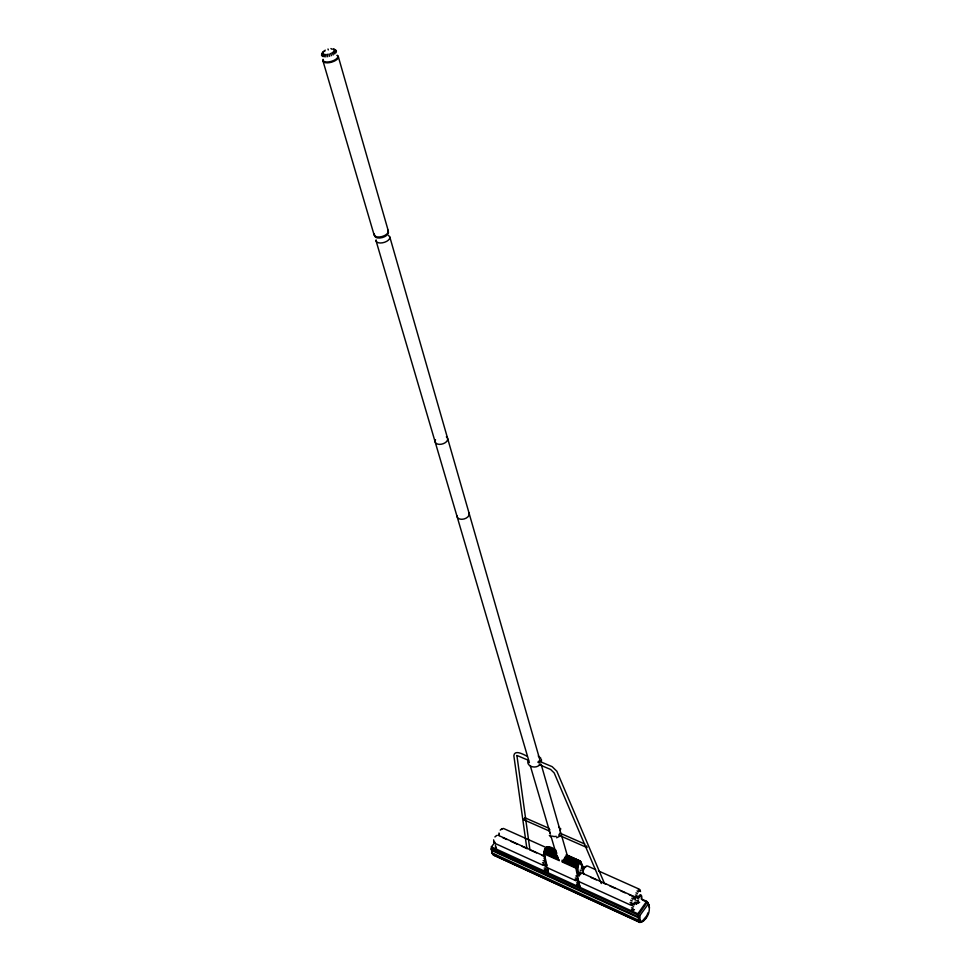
<?xml version="1.0" encoding="UTF-8"?>
<svg xmlns="http://www.w3.org/2000/svg" width="971" height="971" viewBox="0 0 971 971"><rect width="100%" height="100%" fill="white"/><g stroke="black" fill="none" stroke-linecap="round" stroke-linejoin="round"><path stroke-width="1.46" d="M546.855 865.331C542.595 857.684 541.551 839.672 555.278 849.795M584.324 868.705L584.421 867.564M580.039 874.495L580.136 873.354M579.165 876.182C574.152 870.489 580.209 852.247 583.656 869.943M325.831 56.937L326.086 54.4M546.103 866.605L546.224 865.464M547.535 871.339L547.656 870.21M642.256 899.959L647.766 902.435C651.784 909.244 647.73 920.544 639.877 922.45L494.081 855.402L491.921 852.89L491.435 848.096L638.202 915.095L639.646 915.884L640.277 921.115L642.693 921.515M541.442 761.373L541.405 759.468M524.971 819.233L524.789 817.703L548.955 828.299M586.63 845.923L587.067 847.537M547.462 869.591L547.595 868.936M546.03 864.845L546.163 864.19M544.804 850.572L544.318 853.922L546.831 865.173M324.168 56.852L324.812 54.34M528.188 759.783C525.42 766.981 536.842 769.518 540.301 764.068M649.223 906.016L647.766 902.435L646.965 902.629L638.202 915.095L638.7 921.71L639.877 922.45L641.309 921.77M558.24 857.259L544.549 851.118L547.28 846.979L555.497 850.657M322.845 56.512L323.792 54.073M324.678 51.378L325.2 50.128M647.123 914.876L647.997 912.789L648.482 913.238M321.935 55.942L323.088 53.636M549.076 830.836L549.829 829.55M323.234 52.313L324.083 50.856M321.51 55.177L322.773 53.053M641.443 922.159L646.674 915.92M321.595 54.279L322.833 52.361M322.19 53.296L323.282 51.609M639.646 915.884L648.227 904.074M638.202 915.095L637.862 913.772L646.65 901.294L641.127 898.818M639.683 919.61L638.032 919.998L491.921 852.89L491.399 846.858L495.004 842.282M577.175 880.551L577.891 879.726M578.522 885.285L579.238 884.472M577.041 879.884L576.009 880.77L546.831 867.491L546.746 866.12M577.369 885.516L578.4 884.642M559.624 836.286L556.638 837.791M501.182 829.246L502.225 828.591M495.829 836.043L496.861 835.4M544.525 865.185L545.617 864.542M546.151 870.514L547.231 869.882M585.137 866.836L586.266 866.193M579.845 873.997L580.974 873.354M546.212 847.598L547.899 846.724L556.104 850.39M637.146 897.507L638.323 896.876M631.903 904.899L633.092 904.256M638.481 902.896L639.658 902.265M633.262 910.276L634.439 909.645M545.738 847.962L546.637 847.477L556.225 851.761M576.665 884.63L577.891 883.998M579.614 874.058L580.84 873.415M575.305 879.884L576.531 879.24M502.056 829.125L503.427 828.433L546.661 847.768M544.755 864.688L543.347 865.392L494.712 843.265L494.263 841.76M544.974 870.72L546.382 870.028M585.974 866.69L587.419 865.986L595.636 869.664M580.694 873.839L582.139 873.135L634.245 896.634L634.791 898.26M637.51 897.046L636.029 897.762L629.184 894.667M632.267 904.45L630.786 905.154L578.704 881.474L578.194 879.884M637.377 903.151L638.857 902.447M500.223 830.108L500.89 829.78M632.145 910.531L633.638 909.827M643.215 920.86L644.271 920.362M494.846 836.917L495.526 836.601M545.265 848.484L556.966 853.096M584.202 867.758L584.967 867.467M578.898 874.92L579.663 874.628M640.277 921.115L638.7 921.71L492.734 854.589L491.678 851.688M639.258 895.917L638.42 896.197L639.622 897.435M633.189 903.564L634.014 903.297M645.023 918.7L645.861 918.457M542.619 864.493L544.233 864.044M544.245 869.834L545.848 869.385M635.374 896.864L637.037 896.403M636.721 902.265L638.384 901.804M630.118 904.268L631.793 903.807M631.49 909.657L633.153 909.196M639.61 917.158L637.947 917.51L491.69 850.475L491.46 849.322M577.417 867.746L575.779 868.086L562.1 861.92M576.604 882.87L577.854 882.712M575.245 878.112L576.495 877.954M579.566 872.286L580.804 872.14M495.78 855.22L494.081 855.402L493.584 853.91M577.369 867.091L575.706 867.261L562.027 861.107M544.84 849.14L556.383 853.982M639.464 916.551L637.741 916.697L491.423 849.674L491.265 848.727M583.304 868.596L580.33 861.046L578.765 861.046L576.422 864.19L575.706 867.261L579.286 885.042M631.478 907.873L633.141 907.897M635.362 895.08L637.037 895.104M636.709 900.481L638.372 900.505M630.106 902.472L631.781 902.508M542.534 862.734L544.173 862.77M544.161 868.086L545.799 868.123M577.429 866.387L562.112 860.148M523.794 818.966L524.389 819.961M577.611 865.622L563.714 859.723M577.211 880.709L578.291 881.146M575.852 875.939L576.932 876.376M527.192 756.239C524.704 755.232 514.509 748.847 513.853 755.754L526.865 848.496M539.221 761.215L552.159 766.665L556.869 771.265L604.472 883.452M580.173 870.113L581.241 870.562M528.527 760.208C523.891 758.679 514.885 754.224 516.96 755.851L529.96 850.062M539.293 764.675L550.618 769.457L554.186 772.928L601.292 883.525M544.755 865.95L546.224 866.569M632.097 905.664L633.602 906.295M635.993 892.859L637.486 893.49M637.34 898.284L638.833 898.915M543.129 860.585L544.61 861.204M630.725 900.251L632.23 900.894M584.736 844.005L559.879 833.094L558.944 834.963M524.073 819.9L549.574 831.115M559.15 835.327L585.392 846.87M577.891 864.845L564.102 858.667M566.227 854.674L580.33 861.046L580.755 862.527M567.052 855.281L579.371 860.779L580.051 862.333M549.198 847.513L554.672 849.953M566.967 855.451L580.634 861.556L580.998 862.94M566.445 855.536L578.765 861.046L579.602 862.527M565.802 856.046L578.121 861.556L579.141 862.903M598.379 870.89L639.488 889.266L640.023 890.88M565.171 856.774L578.68 863.437M564.588 857.66L578.255 864.105M557.257 855.597L544.476 849.868M557.997 858.303L544.027 851.385M559.284 859.881L544.233 853.108L543.966 852.089M559.369 860.694L544.318 853.922L544.039 852.744M498.074 835.23L545.399 856.568M502.772 837.657L506.826 839.49M510.88 841.311L517.628 844.357M521.67 846.178L527.071 848.618M531.125 850.438L536.526 852.878M541.927 855.317L544.622 856.531M590.841 877.383L596.328 879.847M603.173 882.942L605.904 884.168M610.019 886.025L615.493 888.489M620.967 890.965L625.081 892.822M333.211 48.866L335.116 49.727M491.399 846.858L637.862 913.772M598.84 902.581L601.583 903.843M622.205 913.31L624.948 914.585M333.915 49.303L336.027 50.298M334.255 49.885L336.464 51.05M538.25 756.021L540.847 758.205M558.701 827.207L560.886 828.991M334.194 50.577L336.391 51.949M330.929 48.55L332.131 49.315M333.745 51.329L335.808 52.932M544.245 858.619L545.411 859.784M637.097 890.82L638.287 892.009M631.842 898.211L633.043 899.401M633.201 903.625L634.403 904.814M332.944 52.082L334.764 53.927M550.569 836.735L549.319 835.327M581.277 868.135L582.042 869.118M331.839 52.81L333.332 54.874M647.9 904.147L646.65 901.294M638.372 889.509L639.221 891.062M639.707 894.934L640.557 896.476M633.128 896.888L633.978 898.442M634.488 902.302L635.337 903.843M330.504 53.441L331.584 55.687M641.467 897.35L641.831 898.236M634.925 899.316L635.277 900.202M582.879 870.417C579.821 854.759 575.439 869.895 579.76 875.138M327.992 49.011L328.307 49.922M582.952 870.781L583.255 871.618M579.905 860.779L580.44 862.333M577.648 877.954L577.939 878.804M579.177 883.319L579.469 884.18M640.811 894.692L641.358 896.294M635.604 902.047L636.139 903.661M583.498 872.711L583.996 874.288M579.723 885.236L580.221 886.826M649.49 907.97L648.822 904.62M582.576 866.86L582.988 868.195M496.023 847.064L496.46 848.569M376.068 240.844L529.389 762.66M530.239 765.561L550.254 833.664A5.195 4.078 -16.2 0 1 550.169 832.596M550.666 835.096L557.767 859.274M322.991 61.027L374.078 234.836M647.96 903.261L648.373 904.681M338.345 56.779L388.303 230.94M389.844 237.082L539.864 759.88A5.425 4.078 -16.2 0 1 539.026 763.097M541.114 764.238L560.279 831.018M560.692 832.45L567.234 855.245M498.997 833.009L499.215 833.798M640.132 890.164L640.496 891.536M641.467 895.578L641.819 896.937M329.035 53.939L329.667 56.33M495.392 845.158L495.598 845.947M493.62 839.83L493.838 840.631M634.913 897.532L635.265 898.903M636.26 902.921L636.612 904.304M582.988 872.067L583.304 873.39M579.214 884.605L579.529 885.94M577.684 879.24L578 880.576M547.462 867.989L548.263 872.225M547.474 868.135L548.105 870.938M499.07 834.271L499.312 835.533M495.465 846.409L495.708 847.683M493.705 841.104L493.948 842.367M327.518 54.267L327.7 56.767M583.729 866.654L583.826 868.05M579.432 872.456L579.529 873.839M537.922 762.344A1.59 0.765 -68.1 0 1 538.796 761.24M387.854 230.066A7.38 3.738 -16.2 0 1 382.016 236.548A7.38 3.738 -16.2 0 1 374.114 233.817M336.961 55.408A7.974 3.386 -16.2 0 1 332.373 61.926A7.974 3.386 -16.2 0 1 323.076 60.093M446.357 436.829A6.481 3.908 -16.2 0 1 446.102 442.023A6.481 3.908 -16.2 0 1 438.055 444.196A6.481 3.908 -16.2 0 1 435.53 439.754M468.714 512.53A6.239 3.981 -16.2 0 1 464.065 518.975A6.239 3.981 -16.2 0 1 457.098 515.662M388.509 235.565A7.149 3.641 -16.2 0 1 384.65 242.252A7.149 3.641 -16.2 0 1 376.093 239.861M559.854 830.047A5.195 4.078 -16.2 0 1 560.364 832.086M556.249 836.31A5.195 4.078 -16.2 0 1 552.402 836.092M337.483 55.359A7.744 3.289 -16.2 0 1 331.147 61.416A7.744 3.289 -16.2 0 1 323.088 59.34M387.975 231.28A7.161 3.629 -16.2 0 1 382.319 237.567A7.161 3.629 -16.2 0 1 374.648 234.921"/></g></svg>
